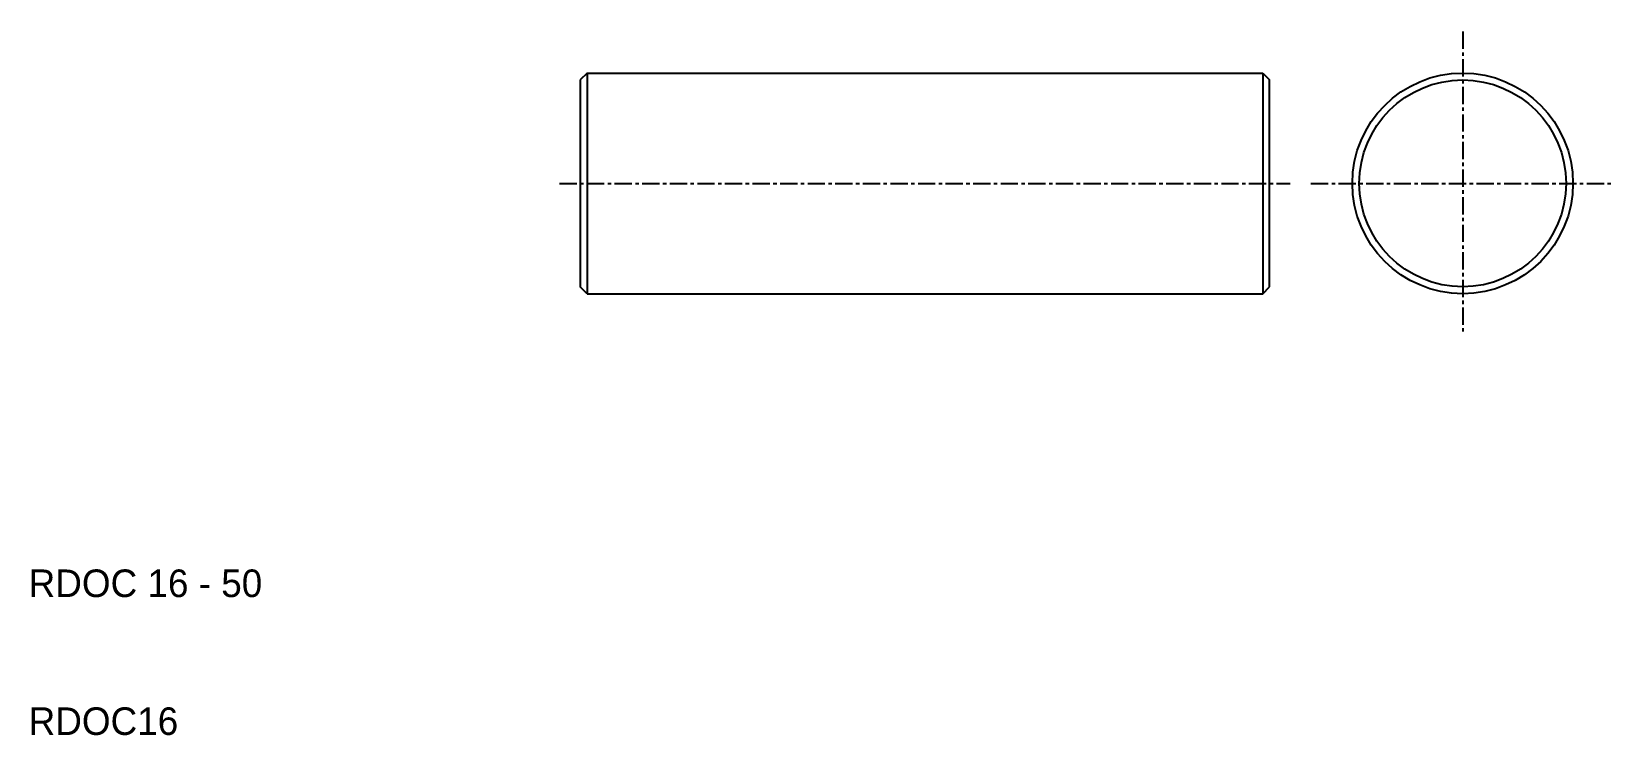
# Model space of a CAD drawing. Extents: x 10 to 125, y 10 to 61.
import ezdxf

# ---------------------------------------------------------------- set-up
doc = ezdxf.new("R2010")
doc.units = 0
doc.linetypes.add('CENTER', pattern=[2, 1.25, -0.25, 0.25, -0.25])
doc.layers.get('0').update_dxf_attribs({"linetype": 'CONTINUOUS'})
doc.layers.add('CENTER', color=1, linetype='CENTER')

msp = doc.modelspace()

# ---------------------------------------------------------------- linework, layer by layer
at = {"color": 7, "linetype": 'CONTINUOUS'}
for p, q in [((50.5, 58), (50, 57.5)), ((50, 57.5), (50, 42.5)), ((50.5, 58), (99.5, 58)), ((50.5, 58), (50.5, 42)), ((99.5, 58), (99.5, 42)), ((99.5, 58), (100, 57.5)), ((100, 42.5), (100, 57.5)), ((50.5, 42), (50, 42.5)), ((99.5, 42), (100, 42.5)), ((50.5, 42), (99.5, 42))]:
    msp.add_line(p, q, dxfattribs=at)
for radius in [8, 7.5]:
    msp.add_circle((114, 50), radius, dxfattribs=at)
at = {"layer": 'CENTER', "color": 1, "linetype": 'CENTER'}
for p, q in [((114, 61), (114, 39)), ((48.5, 50), (101.5, 50)), ((103, 50), (125, 50))]:
    msp.add_line(p, q, dxfattribs=at)

# ---------------------------------------------------------------- texts
at = {"color": 7, "linetype": 'CONTINUOUS'}
for s, p in [('RDOC 16 - 50', (10, 20)), ('RDOC16', (10, 10))]:
    msp.add_text(s, height=2, dxfattribs=at).set_placement(p)

doc.saveas('drawing.dxf')
